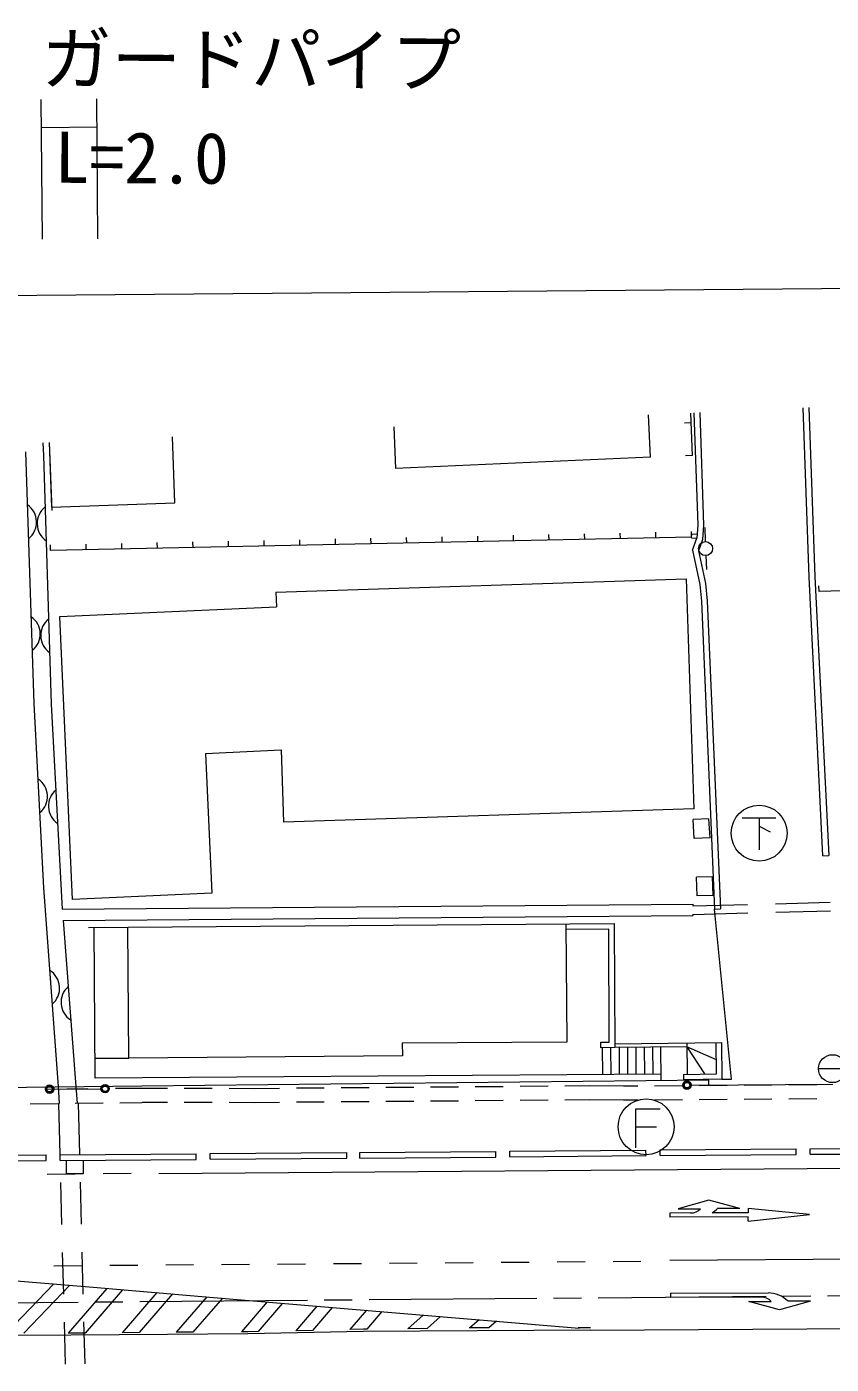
# Model space of a CAD drawing. Units: millimetres, scale not verified. Extents: x 40000 to 680000, y 20000 to 380000.
# Drawn here: x 405416 to 434191, y 295346 to 343156 of the extents above; entities that cross this region are included whole.
import ezdxf
from ezdxf.enums import TextEntityAlignment as Align

# ---------------------------------------------------------------- set-up
doc = ezdxf.new("R2010")
doc.units = ezdxf.units.MM
doc.header["$LTSCALE"] = 1000
doc.linetypes.add('CHAIN', pattern=[18.5, 12, -1.5, 3.5, -1.5])
for name, color, linetype, lineweight in [('M-BGD', 7, 'Continuous', 13), ('M-BGD-EXST', 7, 'Continuous', 13), ('M-BMK', 2, 'CHAIN', 13), ('M-STR-HTXT', 7, 'Continuous', 13), ('M-STR-STRC', 7, 'Continuous', 13)]:
    doc.layers.add(name, color=color, linetype=linetype, lineweight=lineweight)
doc.styles.add('ＭＳ ゴシック', font='')
doc.styles.get('ＭＳ ゴシック').set_extended_font_data('MS Gothic')

msp = doc.modelspace()

# ---------------------------------------------------------------- linework, layer by layer
at = {"layer": 'M-BGD'}
for p, q in [((433395, 323479), (433184, 329533)), ((433394, 329543), (433605, 323487)), ((427722, 327770), (427655, 329278)), ((429186, 328997), (428936, 328987)), ((429232, 327833), (429172, 329348)), ((410710, 326134), (410626, 328492)), ((418541, 328857), (418608, 327362)), ((405995, 328278), (406011, 327834)), ((406224, 328289), (406318, 325865)), ((405683, 318959), (405384, 327965)), ((406011, 327834), (406293, 318936)), ((427722, 327770), (418608, 327362)), ((429232, 327833), (428982, 327823)), ((429194, 324910), (429190, 325110)), ((429690, 324751), (429678, 325251)), ((406269, 324436), (406265, 324636)), ((429194, 324910), (406269, 324436)), ((407543, 324462), (407538, 324662)), ((408816, 324488), (408812, 324688)), ((410090, 324515), (410086, 324715)), ((411363, 324541), (411359, 324741)), ((412637, 324567), (412633, 324767)), ((413911, 324594), (413907, 324794)), ((415184, 324620), (415180, 324820)), ((416458, 324647), (416454, 324847)), ((417732, 324673), (417727, 324873)), ((419005, 324699), (419001, 324899)), ((420279, 324726), (420275, 324926)), ((421552, 324752), (421548, 324952)), ((422826, 324778), (422822, 324978)), ((424100, 324805), (424095, 325005)), ((425373, 324831), (425369, 325031)), ((426647, 324858), (426643, 325057)), ((427920, 324884), (427916, 325084)), ((429192, 324885), (429382, 324871)), ((429226, 324442), (429382, 324871)), ((429706, 324252), (429726, 323752)), ((414330, 322949), (429003, 323424)), ((433894, 313525), (433395, 323479)), ((433605, 323487), (434104, 313535)), ((414330, 322949), (414347, 322415)), ((433758, 322967), (433752, 323167)), ((406605, 322069), (414347, 322415)), ((429544, 322623), (430018, 311619)), ((429754, 322638), (430228, 311629)), ((407057, 311964), (406605, 322069)), ((406033, 312374), (405683, 318959)), ((406293, 318936), (406689, 311613)), ((411809, 317182), (414513, 317303)), ((411809, 317182), (412032, 312187)), ((414513, 317303), (414597, 314721)), ((429285, 314134), (429249, 314813)), ((429854, 314164), (429285, 314134)), ((433894, 313525), (434104, 313535)), ((429392, 312087), (429376, 312756)), ((406549, 305272), (406033, 312374)), ((406689, 311613), (429246, 311786)), ((412032, 312187), (407057, 311964)), ((429243, 311727), (431198, 311779)), ((429247, 311736), (429246, 311786)), ((429962, 312100), (429392, 312087)), ((432198, 311806), (434153, 311858)), ((406719, 311213), (429250, 311386)), ((429250, 311386), (429249, 311436)), ((429251, 311427), (431207, 311479)), ((430018, 311619), (430228, 311629)), ((432206, 311506), (434162, 311558)), ((406719, 311213), (407170, 305279)), ((407625, 310963), (409031, 310973)), ((407861, 305577), (407825, 310964)), ((409031, 310973), (426432, 311105)), ((409066, 306293), (409031, 310973)), ((426233, 310903), (424704, 310892)), ((418847, 306818), (418850, 306367)), ((425951, 306657), (425949, 306857)), ((426000, 306658), (426007, 305701)), ((426300, 306661), (426307, 305703)), ((429030, 306694), (426450, 306663)), ((426600, 306665), (426607, 305705)), ((426900, 306669), (426907, 305707)), ((427200, 306672), (427207, 305710)), ((427500, 306676), (427507, 305712)), ((427800, 306679), (427807, 305714)), ((428108, 305516), (428100, 306683)), ((429029, 306834), (429037, 305722)), ((407857, 306283), (409066, 306293)), ((418850, 306367), (409066, 306293)), ((428107, 305716), (407861, 305577)), ((429807, 305505), (409528, 305292)), ((428904, 305703), (428907, 305513)), ((429809, 305327), (429807, 305505)), ((433736, 305912), (434736, 305912)), ((409528, 305292), (404147, 305230)), ((407596, 305188), (406096, 305172)), ((406592, 304671), (406549, 305272)), ((407170, 305279), (407216, 304673)), ((409543, 305208), (408596, 305198)), ((410451, 305206), (409543, 305208)), ((412051, 305201), (411051, 305204)), ((413559, 305196), (412651, 305199)), ((414460, 305204), (413559, 305196)), ((416060, 305217), (415060, 305209)), ((417660, 305229), (416660, 305221)), ((419260, 305242), (418260, 305234)), ((420860, 305255), (419860, 305247)), ((422460, 305268), (421460, 305260)), ((424060, 305281), (423060, 305273)), ((425561, 305293), (424660, 305286)), ((426766, 305281), (425561, 305293)), ((427270, 305284), (426766, 305281)), ((428870, 305296), (427870, 305289)), ((430470, 305307), (429470, 305300)), ((432070, 305318), (431070, 305311)), ((433670, 305329), (432670, 305322)), ((406545, 304657), (405545, 304646)), ((406554, 304663), (406600, 302844)), ((408145, 304676), (407145, 304664)), ((407254, 304681), (407300, 302856)), ((409535, 304692), (408744, 304683)), ((410451, 304706), (409542, 304708)), ((412051, 304701), (411051, 304704)), ((413560, 304696), (412651, 304699)), ((414460, 304704), (413560, 304696)), ((416060, 304717), (415060, 304709)), ((417660, 304729), (416660, 304721)), ((419260, 304742), (418260, 304734)), ((420860, 304755), (419860, 304747)), ((422460, 304768), (421460, 304760)), ((424060, 304781), (423060, 304773)), ((425560, 304793), (424660, 304786)), ((426766, 304781), (425560, 304793)), ((427271, 304784), (426766, 304781)), ((428871, 304796), (427871, 304789)), ((430471, 304807), (429471, 304800)), ((432071, 304818), (431071, 304811)), ((433671, 304829), (432671, 304822)), ((428067, 304459), (427192, 304459)), ((427192, 304459), (427192, 303084)), ((427192, 303834), (427942, 303834)), ((384219, 302662), (406110, 302828)), ((406608, 302830), (411477, 302867)), ((406609, 302630), (406608, 302830)), ((407437, 302636), (407440, 302150)), ((411981, 302874), (416859, 302916)), ((411982, 302674), (411981, 302874)), ((417325, 302913), (422198, 302953)), ((417326, 302713), (417325, 302913)), ((422695, 302959), (427564, 303004)), ((422696, 302759), (422695, 302959)), ((428066, 303008), (432932, 303044)), ((428067, 302808), (428066, 303008)), ((433434, 303051), (434804, 303054)), ((433434, 302851), (433434, 303051)), ((406821, 302631), (406825, 302148)), ((406625, 301844), (406663, 300345)), ((407440, 302150), (406825, 302148)), ((407325, 301856), (407363, 300356)), ((406689, 299345), (406727, 297846)), ((407389, 299357), (407427, 297857)), ((406386, 298867), (407386, 298875)), ((408386, 298883), (409386, 298890)), ((410386, 298898), (411386, 298906)), ((412386, 298913), (413386, 298921)), ((414386, 298929), (415386, 298937)), ((416386, 298944), (417386, 298952)), ((418386, 298960), (419386, 298967)), ((420386, 298975), (421386, 298983)), ((422386, 298990), (423386, 298998)), ((424385, 299006), (425385, 299014)), ((426385, 299021), (427385, 299029)), ((406752, 296846), (406790, 295346)), ((407452, 296857), (407490, 295358))]:
    msp.add_line(p, q, dxfattribs=at)
for points in [[(429277, 329353), (429417, 325339), (429382, 324871)], [(429487, 329362), (429627, 325334), (429589, 324827), (429444, 324427), (429695, 323255), (429754, 322638)], [(406222, 328289), (406304, 325977), (410711, 326134)], [(429192, 324885), (429203, 325035), (429393, 325021)], [(429226, 324442), (429487, 323223), (429544, 322623)], [(458191, 324051), (458220, 323677), (433758, 322967)], [(429003, 323424), (429270, 315197), (414597, 314721)], [(429854, 314164), (429818, 314843), (429249, 314813)], [(429962, 312100), (429946, 312769), (429376, 312756)], [(430280, 305537), (430618, 305540), (430018, 311619)], [(424702, 311092), (424734, 306862), (418847, 306818)], [(425949, 306857), (426249, 306861), (426233, 310903)], [(426432, 311105), (426450, 306663), (425951, 306657)], [(426449, 306803), (430266, 306849), (430280, 305537), (428907, 305513)], [(428904, 305703), (430088, 305724), (430076, 306847)], [(430083, 306227), (429030, 306694), (429657, 305723)], [(384221, 302462), (406112, 302628), (406110, 302828)], [(406609, 302630), (411478, 302667), (411477, 302867)], [(411982, 302674), (416861, 302716), (416859, 302916)], [(417326, 302713), (422199, 302753), (422198, 302953)], [(422696, 302759), (427565, 302804), (427564, 303004)], [(428067, 302808), (432934, 302844), (432932, 303044)], [(433434, 302851), (434805, 302854), (434804, 303054)]]:
    msp.add_lwpolyline(points, dxfattribs=at)
for centre, radius in [((429696, 324502), 249), ((434236, 305912), 500), ((427567, 303834), 1000)]:
    msp.add_circle(centre, radius, dxfattribs=at)
for centre, start, end in [((405017, 325446), 308.7761, 55.0363), ((406538, 325398), 128.6878, 234.9481), ((405150, 321448), 308.7761, 55.0363), ((406665, 321400), 128.6878, 234.9481), ((405409, 315643), 309.9098, 56.17), ((406940, 315299), 129.9612, 236.2214), ((405842, 308791), 311.0231, 57.2833), ((407393, 308280), 131.2121, 237.4723)]:
    msp.add_arc(centre, 750, start, end, dxfattribs=at)
at = {"layer": 'M-BGD-EXST'}
for p, q in [((431010, 314879), (432210, 314879)), ((431610, 314879), (431610, 313729)), ((431610, 314579), (432010, 314379))]:
    msp.add_line(p, q, dxfattribs=at)
msp.add_circle((431610, 314329), 1000, dxfattribs=at)
at = {"layer": 'M-BMK'}
for p, q in [((401259, 297518), (407259, 297569)), ((407859, 297574), (408859, 297582)), ((409459, 297587), (415458, 297638)), ((416058, 297643), (417058, 297651)), ((417658, 297656), (423658, 297707)), ((424258, 297712), (425258, 297720)), ((425858, 297725), (431858, 297776)), ((432458, 297781), (433458, 297789)), ((434058, 297794), (440058, 297845))]:
    msp.add_line(p, q, dxfattribs=at)
at = {"layer": 'M-STR-HTXT'}
for p, q in [((405977, 335559), (405935, 340559)), ((407965, 335576), (407923, 340576)), ((405943, 339559), (407931, 339576)), ((351758, 333103), (454815, 333970))]:
    msp.add_line(p, q, dxfattribs=at)
at = {"layer": 'M-STR-STRC'}
for p, q in [((406383, 305179), (408070, 305195)), ((429180, 305322), (434251, 305361)), ((409150, 302161), (408150, 302148)), ((407150, 302135), (406150, 302123)), ((429160, 300753), (428417, 300748)), ((428417, 300748), (428418, 300598)), ((431217, 300764), (429929, 300757)), ((430916, 300913), (430116, 300908)), ((431216, 300914), (431217, 300764)), ((431218, 300614), (428418, 300598)), ((431218, 300464), (431218, 300614)), ((458381, 299264), (428417, 299051)), ((406380, 298215), (404695, 296455)), ((406957, 298167), (405318, 296455)), ((408286, 298056), (406904, 296455)), ((408840, 298010), (407503, 296460)), ((410072, 297906), (408835, 296473)), ((410627, 297860), (409434, 296479)), ((428443, 297882), (431929, 297894)), ((428443, 297882), (428443, 297732)), ((411858, 297757), (410765, 296490)), ((412413, 297710), (411362, 296493)), ((414012, 297576), (413099, 296503)), ((414563, 297529), (413698, 296512)), ((415788, 297426), (415036, 296542)), ((416339, 297380), (415638, 296555)), ((431686, 297743), (428443, 297732)), ((433444, 297599), (432644, 297596)), ((417564, 297277), (416976, 296585)), ((418115, 297230), (417577, 296597)), ((419599, 297106), (419048, 296617)), ((420219, 297054), (419737, 296627)), ((421597, 296939), (421267, 296647)), ((409434, 296479), (408835, 296473)), ((411362, 296493), (410765, 296490)), ((415638, 296555), (415036, 296542)), ((419737, 296627), (419048, 296617)), ((421945, 296647), (421245, 296647)), ((422217, 296888), (421945, 296647)), ((425578, 296643), (425139, 296644)), ((425578, 296568), (461352, 296791))]:
    msp.add_line(p, q, dxfattribs=at)
for points in [[(458779, 302534), (434880, 302342), (410136, 302158)], [(430916, 300913), (429814, 301206), (428716, 300900), (429516, 300905)], [(431218, 300464), (433417, 300702), (431216, 300914)], [(359836, 297235), (374391, 297809), (384695, 298224), (391707, 298504), (396182, 298646), (398640, 298667), (399801, 298651), (400661, 298624), (401802, 298566), (402831, 298498), (404308, 298388), (407788, 298098), (412091, 297737), (418470, 297200), (425173, 296641)], [(433444, 297599), (432345, 297295), (431244, 297592), (432044, 297594)], [(425578, 296568), (417466, 296521), (413325, 296429), (410449, 296413), (406990, 296380), (398419, 296379), (392073, 296487), (386287, 296623), (380971, 296741), (375257, 296875), (370657, 296978), (366960, 297062), (361765, 297137), (359526, 297155), (351860, 297187), (344111, 297148)], [(407503, 296460), (406990, 296455), (406904, 296455)], [(413698, 296512), (413324, 296504), (413099, 296503)], [(417577, 296597), (417464, 296596), (416976, 296585)]]:
    msp.add_lwpolyline(points, dxfattribs=at)
for centre, radius in [((406233, 305178), 150), ((406233, 305178), 120), ((406233, 305178), 100), ((408220, 305196), 150), ((408220, 305196), 120), ((408220, 305196), 100), ((429030, 305321), 150), ((429030, 305321), 120), ((429030, 305321), 100)]:
    msp.add_circle(centre, radius, dxfattribs=at)
for centre, radius, start, end in [((429157, 301253), 500, 270.3324, 315.9054), ((429398, 301604), 1000, 302.1207, 315.9054), ((429398, 301604), 1000, 270.33238, 270.3324), ((431932, 296894), 1000, 44.6209, 90.194), ((431688, 297243), 500, 44.6209, 90.194)]:
    msp.add_arc(centre, radius, start, end, dxfattribs=at)

# ---------------------------------------------------------------- texts
at = {"layer": 'M-BGD', "style": 'ＭＳ ゴシック'}
for s, p in [('ガードパイプ', (405935, 340559)), ('L=2.0', (406403, 337030))]:
    msp.add_text(s, height=1833, rotation=359.642, dxfattribs=at).set_placement(p, align=Align.BOTTOM_LEFT)

doc.saveas('drawing.dxf')
